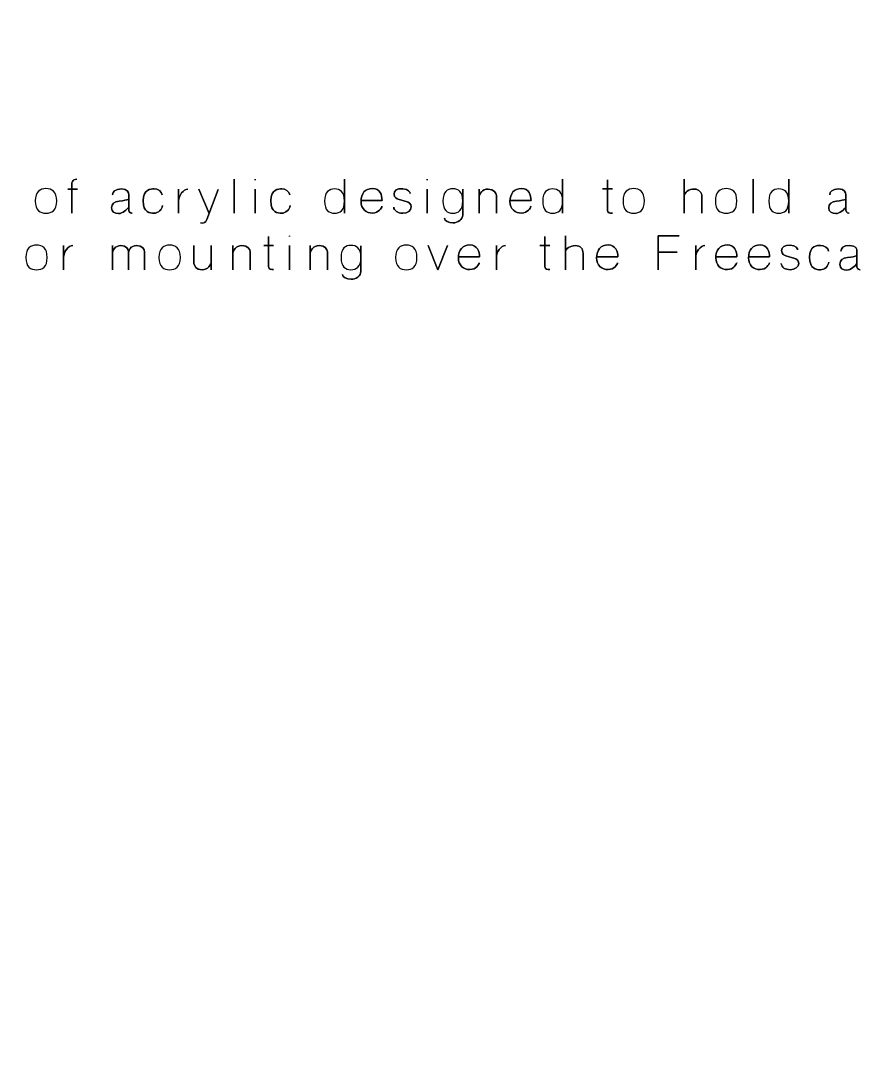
# Model space of a CAD drawing. Extents: x 15 to 785, y -585 to -15.
# Drawn here: x 129.8 to 244.1, y -300 to -161.5 of the extents above; entities that cross this region are included whole.
import ezdxf

# ---------------------------------------------------------------- set-up
doc = ezdxf.new("R2010")
doc.units = 0
doc.header["$MEASUREMENT"] = 0
doc.layers.add('LAYER_1', color=7, linetype='CONTINUOUS')

# ---------------------------------------------------------------- blocks, each defined once
blk = doc.blocks.new('BLOCK_2')
at = {"layer": 'LAYER_1', "color": 250}
blk.add_open_spline([(785, -570), (785, -578.28), (778.28, -585), (770, -585), (770, -585), (30, -585), (30, -585), (21.72, -585), (15, -578.28), (15, -570), (15, -570), (15, -30), (15, -30), (15, -21.72), (21.72, -15), (30, -15), (30, -15), (770, -15), (770, -15), (778.28, -15), (785, -21.72), (785, -30), (785, -30), (785, -570), (785, -570)], degree=3, knots=[0, 0, 0, 0, 1, 1, 1, 2, 2, 2, 3, 3, 3, 4, 4, 4, 5, 5, 5, 6, 6, 6, 7, 7, 7, 8, 8, 8, 8], dxfattribs=at)
blk = doc.blocks.new('BLOCK_5')
at = {"layer": 'LAYER_1', "color": 250}
for points, knots in [([(131.78, -185.84), (131.78, -184.56), (132.43, -184.18), (133.22, -184.18), (134.01, -184.18), (134.66, -184.56), (134.66, -185.84), (134.66, -187.13), (134.01, -187.5), (133.22, -187.5), (132.43, -187.5), (131.78, -187.13), (131.78, -185.84)], [0, 0, 0, 0, 1, 1, 1, 2, 2, 2, 3, 3, 3, 4, 4, 4, 4]), ([(131.78, -185.84), (131.78, -184.56), (132.43, -184.18), (133.22, -184.18), (134.01, -184.18), (134.66, -184.56), (134.66, -185.84), (134.66, -187.13), (134.01, -187.5), (133.22, -187.5), (132.43, -187.5), (131.78, -187.13), (131.78, -185.84)], [0, 0, 0, 0, 1, 1, 1, 2, 2, 2, 3, 3, 3, 4, 4, 4, 4]), ([(136.69, -187.5), (136.69, -187.5), (136.69, -184.24), (136.69, -184.24), (136.69, -183.32), (136.69, -182.92), (137.4, -182.92), (136.69, -182.92), (136.69, -183.32), (136.69, -184.24), (136.69, -184.24), (136.69, -187.5), (136.69, -187.5)], [0, 0, 0, 0, 1, 1, 1, 2, 2, 2, 3, 3, 3, 4, 4, 4, 4]), ([(158.62, -187.5), (158.62, -187.5), (158.62, -182.92), (158.62, -182.92), (158.62, -182.92), (158.62, -187.5), (158.62, -187.5)], [0, 0, 0, 0, 1, 1, 1, 2, 2, 2, 2]), ([(161.43, -183.03), (161.43, -183.03), (161.43, -182.92), (161.43, -182.92), (161.43, -182.92), (161.43, -183.03), (161.43, -183.03)], [0, 0, 0, 0, 1, 1, 1, 2, 2, 2, 2]), ([(173.49, -182.91), (173.49, -182.91), (173.49, -187.5), (173.49, -187.5), (173.49, -187.5), (173.49, -182.91), (173.49, -182.91)], [0, 0, 0, 0, 1, 1, 1, 2, 2, 2, 2]), ([(175.71, -185.76), (175.71, -185.76), (178.55, -185.76), (178.55, -185.76), (178.55, -185.06), (178.27, -184.16), (177.26, -184.16), (176.26, -184.16), (175.71, -184.84), (175.71, -185.89), (175.71, -186.94), (176.42, -187.5), (177.26, -187.48), (178.11, -187.45), (178.48, -186.79), (178.53, -186.56), (178.48, -186.79), (178.11, -187.45), (177.26, -187.48), (176.42, -187.5), (175.71, -186.94), (175.71, -185.89), (175.71, -184.84), (176.26, -184.16), (177.26, -184.16), (178.27, -184.16), (178.55, -185.06), (178.55, -185.76), (178.55, -185.76), (175.71, -185.76), (175.71, -185.76)], [0, 0, 0, 0, 1, 1, 1, 2, 2, 2, 3, 3, 3, 4, 4, 4, 5, 5, 5, 6, 6, 6, 7, 7, 7, 8, 8, 8, 9, 9, 9, 10, 10, 10, 10]), ([(181.33, -184.19), (180.53, -184.17), (180.16, -184.43), (180.16, -184.92), (180.16, -185.41), (180.58, -185.57), (180.73, -185.61), (180.73, -185.61), (181.93, -185.97), (181.93, -185.97), (182.09, -186), (182.47, -186.18), (182.47, -186.65), (182.47, -187.12), (181.97, -187.5), (181.33, -187.5), (180.7, -187.5), (180.12, -187.17), (180.12, -186.67), (180.12, -187.17), (180.7, -187.5), (181.33, -187.5), (181.97, -187.5), (182.47, -187.12), (182.47, -186.65), (182.47, -186.18), (182.09, -186), (181.93, -185.97), (181.93, -185.97), (180.73, -185.61), (180.73, -185.61), (180.58, -185.57), (180.16, -185.41), (180.16, -184.92), (180.16, -184.43), (180.53, -184.17), (181.33, -184.19), (182.13, -184.23), (182.34, -184.67), (182.33, -184.83), (182.34, -184.67), (182.13, -184.23), (181.33, -184.19)], [0, 0, 0, 0, 1, 1, 1, 2, 2, 2, 3, 3, 3, 4, 4, 4, 5, 5, 5, 6, 6, 6, 7, 7, 7, 8, 8, 8, 9, 9, 9, 10, 10, 10, 11, 11, 11, 12, 12, 12, 13, 13, 13, 14, 14, 14, 14]), ([(184.64, -183.03), (184.64, -183.03), (184.64, -182.92), (184.64, -182.92), (184.64, -182.92), (184.64, -183.03), (184.64, -183.03)], [0, 0, 0, 0, 1, 1, 1, 2, 2, 2, 2]), ([(195.8, -185.76), (195.8, -185.76), (198.64, -185.76), (198.64, -185.76), (198.64, -185.06), (198.36, -184.16), (197.35, -184.16), (196.35, -184.16), (195.8, -184.84), (195.8, -185.89), (195.8, -186.94), (196.51, -187.5), (197.35, -187.48), (198.2, -187.45), (198.57, -186.79), (198.62, -186.56), (198.57, -186.79), (198.2, -187.45), (197.35, -187.48), (196.51, -187.5), (195.8, -186.94), (195.8, -185.89), (195.8, -184.84), (196.35, -184.16), (197.35, -184.16), (198.36, -184.16), (198.64, -185.06), (198.64, -185.76), (198.64, -185.76), (195.8, -185.76), (195.8, -185.76)], [0, 0, 0, 0, 1, 1, 1, 2, 2, 2, 3, 3, 3, 4, 4, 4, 5, 5, 5, 6, 6, 6, 7, 7, 7, 8, 8, 8, 9, 9, 9, 10, 10, 10, 10]), ([(202.9, -182.91), (202.9, -182.91), (202.9, -187.5), (202.9, -187.5), (202.9, -187.5), (202.9, -182.91), (202.9, -182.91)], [0, 0, 0, 0, 1, 1, 1, 2, 2, 2, 2]), ([(209.61, -187.47), (209.3, -187.49), (208.96, -187.5), (208.96, -187.08), (208.96, -186.65), (208.96, -183.01), (208.96, -183.01), (208.96, -183.01), (208.96, -186.65), (208.96, -187.08), (208.96, -187.5), (209.3, -187.49), (209.61, -187.47)], [0, 0, 0, 0, 1, 1, 1, 2, 2, 2, 3, 3, 3, 4, 4, 4, 4]), ([(211.05, -185.84), (211.05, -184.56), (211.7, -184.18), (212.49, -184.18), (213.29, -184.18), (213.93, -184.56), (213.93, -185.84), (213.93, -187.13), (213.29, -187.5), (212.49, -187.5), (211.7, -187.5), (211.05, -187.13), (211.05, -185.84)], [0, 0, 0, 0, 1, 1, 1, 2, 2, 2, 3, 3, 3, 4, 4, 4, 4]), ([(211.05, -185.84), (211.05, -184.56), (211.7, -184.18), (212.49, -184.18), (213.29, -184.18), (213.93, -184.56), (213.93, -185.84), (213.93, -187.13), (213.29, -187.5), (212.49, -187.5), (211.7, -187.5), (211.05, -187.13), (211.05, -185.84)], [0, 0, 0, 0, 1, 1, 1, 2, 2, 2, 3, 3, 3, 4, 4, 4, 4]), ([(219.3, -187.5), (219.3, -187.5), (219.3, -182.92), (219.3, -182.92), (219.3, -182.92), (219.3, -187.5), (219.3, -187.5)], [0, 0, 0, 0, 1, 1, 1, 2, 2, 2, 2]), ([(223.51, -185.84), (223.51, -184.56), (224.17, -184.18), (224.96, -184.18), (225.75, -184.18), (226.4, -184.56), (226.4, -185.84), (226.4, -187.13), (225.75, -187.5), (224.96, -187.5), (224.17, -187.5), (223.51, -187.13), (223.51, -185.84)], [0, 0, 0, 0, 1, 1, 1, 2, 2, 2, 3, 3, 3, 4, 4, 4, 4]), ([(223.51, -185.84), (223.51, -184.56), (224.17, -184.18), (224.96, -184.18), (225.75, -184.18), (226.4, -184.56), (226.4, -185.84), (226.4, -187.13), (225.75, -187.5), (224.96, -187.5), (224.17, -187.5), (223.51, -187.13), (223.51, -185.84)], [0, 0, 0, 0, 1, 1, 1, 2, 2, 2, 3, 3, 3, 4, 4, 4, 4]), ([(228.59, -187.5), (228.59, -187.5), (228.59, -182.92), (228.59, -182.92), (228.59, -182.92), (228.59, -187.5), (228.59, -187.5)], [0, 0, 0, 0, 1, 1, 1, 2, 2, 2, 2]), ([(233.4, -182.91), (233.4, -182.91), (233.4, -187.5), (233.4, -187.5), (233.4, -187.5), (233.4, -182.91), (233.4, -182.91)], [0, 0, 0, 0, 1, 1, 1, 2, 2, 2, 2]), ([(136.17, -184.24), (136.17, -184.24), (137.46, -184.24), (137.46, -184.24), (137.46, -184.24), (136.17, -184.24), (136.17, -184.24)], [0, 0, 0, 0, 1, 1, 1, 2, 2, 2, 2]), ([(144.38, -187.09), (144.38, -187.09), (144.38, -185), (144.38, -185), (144.38, -184.73), (144.24, -184.23), (143.39, -184.23), (142.53, -184.23), (142.21, -184.61), (142.21, -185.01), (142.21, -184.61), (142.53, -184.23), (143.39, -184.23), (144.24, -184.23), (144.38, -184.73), (144.38, -185), (144.38, -185), (144.38, -187.09), (144.38, -187.09), (144.38, -187.47), (144.83, -187.5), (144.83, -187.5), (144.83, -187.5), (144.38, -187.47), (144.38, -187.09)], [0, 0, 0, 0, 1, 1, 1, 2, 2, 2, 3, 3, 3, 4, 4, 4, 5, 5, 5, 6, 6, 6, 7, 7, 7, 8, 8, 8, 8]), ([(147.79, -187.5), (147.25, -187.5), (146.33, -187.41), (146.33, -185.82), (146.33, -184.23), (147.36, -184.21), (147.81, -184.21), (148.26, -184.21), (148.86, -184.56), (148.9, -185.01), (148.86, -184.56), (148.26, -184.21), (147.81, -184.21), (147.36, -184.21), (146.33, -184.23), (146.33, -185.82), (146.33, -187.41), (147.25, -187.5), (147.79, -187.5), (148.33, -187.5), (148.9, -187), (148.92, -186.47), (148.9, -187), (148.33, -187.5), (147.79, -187.5)], [0, 0, 0, 0, 1, 1, 1, 2, 2, 2, 3, 3, 3, 4, 4, 4, 5, 5, 5, 6, 6, 6, 7, 7, 7, 8, 8, 8, 8]), ([(151.11, -185.84), (151.09, -185.11), (151.77, -184.24), (152.36, -184.24), (151.77, -184.24), (151.09, -185.11), (151.11, -185.84)], [0, 0, 0, 0, 1, 1, 1, 2, 2, 2, 2]), ([(151.11, -187.5), (151.11, -187.5), (151.11, -184.24), (151.11, -184.24), (151.11, -184.24), (151.11, -187.5), (151.11, -187.5)], [0, 0, 0, 0, 1, 1, 1, 2, 2, 2, 2]), ([(153.82, -184.26), (153.82, -184.26), (155.23, -187.52), (155.23, -187.52), (155.23, -187.52), (153.82, -184.26), (153.82, -184.26)], [0, 0, 0, 0, 1, 1, 1, 2, 2, 2, 2]), ([(154.06, -188.81), (154.48, -188.94), (154.79, -188.72), (154.92, -188.36), (154.92, -188.36), (156.43, -184.29), (156.43, -184.29), (156.43, -184.29), (154.92, -188.36), (154.92, -188.36), (154.79, -188.72), (154.48, -188.94), (154.06, -188.81)], [0, 0, 0, 0, 1, 1, 1, 2, 2, 2, 3, 3, 3, 4, 4, 4, 4]), ([(161.43, -187.5), (161.43, -187.5), (161.43, -184.24), (161.43, -184.24), (161.43, -184.24), (161.43, -187.51), (161.43, -187.5)], [0, 0, 0, 0, 1, 1, 1, 2, 2, 2, 2]), ([(165, -187.5), (164.47, -187.5), (163.55, -187.41), (163.55, -185.82), (163.55, -184.23), (164.57, -184.21), (165.03, -184.21), (165.48, -184.21), (166.07, -184.56), (166.11, -185.01), (166.07, -184.56), (165.48, -184.21), (165.03, -184.21), (164.57, -184.21), (163.55, -184.23), (163.55, -185.82), (163.55, -187.41), (164.47, -187.5), (165, -187.5), (165.54, -187.5), (166.11, -187), (166.13, -186.47), (166.11, -187), (165.54, -187.5), (165, -187.5)], [0, 0, 0, 0, 1, 1, 1, 2, 2, 2, 3, 3, 3, 4, 4, 4, 5, 5, 5, 6, 6, 6, 7, 7, 7, 8, 8, 8, 8]), ([(172.14, -184.23), (172.87, -184.23), (173.48, -184.59), (173.48, -185.86), (173.48, -187.13), (172.87, -187.5), (172.14, -187.5), (171.4, -187.5), (170.8, -187.13), (170.8, -185.86), (170.8, -184.59), (171.4, -184.23), (172.14, -184.23)], [0, 0, 0, 0, 1, 1, 1, 2, 2, 2, 3, 3, 3, 4, 4, 4, 4]), ([(172.14, -184.23), (172.87, -184.23), (173.48, -184.59), (173.48, -185.86), (173.48, -187.13), (172.87, -187.5), (172.14, -187.5), (171.4, -187.5), (170.8, -187.13), (170.8, -185.86), (170.8, -184.59), (171.4, -184.23), (172.14, -184.23)], [0, 0, 0, 0, 1, 1, 1, 2, 2, 2, 3, 3, 3, 4, 4, 4, 4]), ([(184.64, -187.5), (184.64, -187.5), (184.64, -184.24), (184.64, -184.24), (184.64, -184.24), (184.64, -187.51), (184.64, -187.5)], [0, 0, 0, 0, 1, 1, 1, 2, 2, 2, 2]), ([(188.09, -184.21), (188.83, -184.21), (189.44, -184.58), (189.44, -185.85), (189.44, -187.12), (188.83, -187.49), (188.09, -187.49), (187.36, -187.49), (186.75, -187.12), (186.75, -185.85), (186.75, -184.58), (187.36, -184.21), (188.09, -184.21)], [0, 0, 0, 0, 1, 1, 1, 2, 2, 2, 3, 3, 3, 4, 4, 4, 4]), ([(188.09, -184.21), (188.83, -184.21), (189.44, -184.58), (189.44, -185.85), (189.44, -187.12), (188.83, -187.49), (188.09, -187.49), (187.36, -187.49), (186.75, -187.12), (186.75, -185.85), (186.75, -184.58), (187.36, -184.21), (188.09, -184.21)], [0, 0, 0, 0, 1, 1, 1, 2, 2, 2, 3, 3, 3, 4, 4, 4, 4]), ([(186.95, -188.16), (187.01, -188.54), (187.48, -188.76), (188.11, -188.79), (188.76, -188.81), (189.44, -188.33), (189.44, -187.74), (189.44, -187.14), (189.44, -184.26), (189.44, -184.26), (189.44, -184.26), (189.44, -187.14), (189.44, -187.74), (189.44, -188.33), (188.76, -188.81), (188.11, -188.79), (187.48, -188.76), (187.01, -188.54), (186.95, -188.16)], [0, 0, 0, 0, 1, 1, 1, 2, 2, 2, 3, 3, 3, 4, 4, 4, 5, 5, 5, 6, 6, 6, 6]), ([(193.96, -185.09), (193.96, -184.8), (193.67, -184.25), (192.86, -184.24), (192.05, -184.24), (191.63, -184.87), (191.63, -185.45), (191.63, -184.87), (192.05, -184.24), (192.86, -184.24), (193.67, -184.25), (193.96, -184.8), (193.96, -185.09), (193.96, -185.38), (193.96, -187.5), (193.96, -187.5), (193.96, -187.5), (193.96, -185.38), (193.96, -185.09)], [0, 0, 0, 0, 1, 1, 1, 2, 2, 2, 3, 3, 3, 4, 4, 4, 5, 5, 5, 6, 6, 6, 6]), ([(191.63, -184.24), (191.63, -184.24), (191.63, -187.5), (191.63, -187.5), (191.63, -187.5), (191.63, -184.24), (191.63, -184.24)], [0, 0, 0, 0, 1, 1, 1, 2, 2, 2, 2]), ([(201.55, -184.23), (202.29, -184.23), (202.9, -184.59), (202.9, -185.86), (202.9, -187.13), (202.29, -187.5), (201.55, -187.5), (200.81, -187.5), (200.21, -187.13), (200.21, -185.86), (200.21, -184.59), (200.81, -184.23), (201.55, -184.23)], [0, 0, 0, 0, 1, 1, 1, 2, 2, 2, 3, 3, 3, 4, 4, 4, 4]), ([(201.55, -184.23), (202.29, -184.23), (202.9, -184.59), (202.9, -185.86), (202.9, -187.13), (202.29, -187.5), (201.55, -187.5), (200.81, -187.5), (200.21, -187.13), (200.21, -185.86), (200.21, -184.59), (200.81, -184.23), (201.55, -184.23)], [0, 0, 0, 0, 1, 1, 1, 2, 2, 2, 3, 3, 3, 4, 4, 4, 4]), ([(208.29, -184.21), (208.29, -184.21), (209.62, -184.21), (209.62, -184.21), (209.62, -184.21), (208.29, -184.21), (208.29, -184.21)], [0, 0, 0, 0, 1, 1, 1, 2, 2, 2, 2]), ([(221.68, -187.5), (221.68, -187.5), (221.68, -185.85), (221.68, -185.27), (221.68, -184.7), (221.33, -184.26), (220.65, -184.24), (219.96, -184.23), (219.3, -184.65), (219.3, -185.2), (219.3, -184.65), (219.96, -184.23), (220.65, -184.24), (221.33, -184.26), (221.68, -184.7), (221.68, -185.27), (221.68, -185.85), (221.68, -187.5), (221.68, -187.5)], [0, 0, 0, 0, 1, 1, 1, 2, 2, 2, 3, 3, 3, 4, 4, 4, 5, 5, 5, 6, 6, 6, 6]), ([(232.05, -184.23), (232.79, -184.23), (233.4, -184.59), (233.4, -185.86), (233.4, -187.13), (232.79, -187.5), (232.05, -187.5), (231.31, -187.5), (230.71, -187.13), (230.71, -185.86), (230.71, -184.59), (231.31, -184.23), (232.05, -184.23)], [0, 0, 0, 0, 1, 1, 1, 2, 2, 2, 3, 3, 3, 4, 4, 4, 4]), ([(232.05, -184.23), (232.79, -184.23), (233.4, -184.59), (233.4, -185.86), (233.4, -187.13), (232.79, -187.5), (232.05, -187.5), (231.31, -187.5), (230.71, -187.13), (230.71, -185.86), (230.71, -184.59), (231.31, -184.23), (232.05, -184.23)], [0, 0, 0, 0, 1, 1, 1, 2, 2, 2, 3, 3, 3, 4, 4, 4, 4]), ([(241.1, -187.09), (241.1, -187.09), (241.1, -185), (241.1, -185), (241.1, -184.73), (240.97, -184.23), (240.11, -184.23), (239.26, -184.23), (238.94, -184.61), (238.94, -185.01), (238.94, -184.61), (239.26, -184.23), (240.11, -184.23), (240.97, -184.23), (241.1, -184.73), (241.1, -185), (241.1, -185), (241.1, -187.09), (241.1, -187.09), (241.1, -187.47), (241.56, -187.5), (241.56, -187.5), (241.56, -187.5), (241.1, -187.47), (241.1, -187.09)], [0, 0, 0, 0, 1, 1, 1, 2, 2, 2, 3, 3, 3, 4, 4, 4, 5, 5, 5, 6, 6, 6, 7, 7, 7, 8, 8, 8, 8]), ([(143.01, -187.54), (142.48, -187.52), (142.06, -187.36), (142.06, -186.77), (142.06, -186.18), (142.42, -185.93), (143.09, -185.87), (143.76, -185.81), (144.06, -185.71), (144.38, -185.62), (144.06, -185.71), (143.76, -185.81), (143.09, -185.87), (142.42, -185.93), (142.06, -186.18), (142.06, -186.77), (142.06, -187.36), (142.48, -187.52), (143.01, -187.54), (143.53, -187.56), (144.19, -186.94), (144.38, -186.67), (144.19, -186.94), (143.53, -187.56), (143.01, -187.54)], [0, 0, 0, 0, 1, 1, 1, 2, 2, 2, 3, 3, 3, 4, 4, 4, 5, 5, 5, 6, 6, 6, 7, 7, 7, 8, 8, 8, 8]), ([(239.74, -187.54), (239.21, -187.52), (238.79, -187.36), (238.79, -186.77), (238.79, -186.18), (239.15, -185.93), (239.82, -185.87), (240.49, -185.81), (240.79, -185.71), (241.1, -185.62), (240.79, -185.71), (240.49, -185.81), (239.82, -185.87), (239.15, -185.93), (238.79, -186.18), (238.79, -186.77), (238.79, -187.36), (239.21, -187.52), (239.74, -187.54), (240.26, -187.56), (240.91, -186.94), (241.1, -186.67), (240.91, -186.94), (240.26, -187.56), (239.74, -187.54)], [0, 0, 0, 0, 1, 1, 1, 2, 2, 2, 3, 3, 3, 4, 4, 4, 5, 5, 5, 6, 6, 6, 7, 7, 7, 8, 8, 8, 8]), ([(163.9, -195.09), (163.59, -195.11), (163.25, -195.12), (163.25, -194.7), (163.25, -194.27), (163.25, -190.63), (163.25, -190.63), (163.25, -190.63), (163.25, -194.27), (163.25, -194.7), (163.25, -195.12), (163.59, -195.11), (163.9, -195.09)], [0, 0, 0, 0, 1, 1, 1, 2, 2, 2, 3, 3, 3, 4, 4, 4, 4]), ([(166.04, -190.65), (166.04, -190.65), (166.04, -190.54), (166.04, -190.54), (166.04, -190.54), (166.04, -190.65), (166.04, -190.65)], [0, 0, 0, 0, 1, 1, 1, 2, 2, 2, 2]), ([(201.16, -195.09), (200.85, -195.11), (200.51, -195.12), (200.51, -194.7), (200.51, -194.27), (200.51, -190.63), (200.51, -190.63), (200.51, -190.63), (200.51, -194.27), (200.51, -194.7), (200.51, -195.12), (200.85, -195.11), (201.16, -195.09)], [0, 0, 0, 0, 1, 1, 1, 2, 2, 2, 3, 3, 3, 4, 4, 4, 4]), ([(203.28, -195.12), (203.28, -195.12), (203.28, -190.54), (203.28, -190.54), (203.28, -190.54), (203.28, -195.12), (203.28, -195.12)], [0, 0, 0, 0, 1, 1, 1, 2, 2, 2, 2]), ([(215.77, -195.12), (215.77, -195.12), (215.77, -190.54), (215.77, -190.54), (215.77, -190.54), (218.61, -190.54), (218.61, -190.54), (218.61, -190.54), (215.77, -190.54), (215.77, -190.54), (215.77, -190.54), (215.77, -195.12), (215.77, -195.12)], [0, 0, 0, 0, 1, 1, 1, 2, 2, 2, 3, 3, 3, 4, 4, 4, 4]), ([(130.5, -193.46), (130.5, -192.18), (131.15, -191.8), (131.94, -191.8), (132.74, -191.8), (133.38, -192.18), (133.38, -193.46), (133.38, -194.75), (132.74, -195.12), (131.94, -195.12), (131.15, -195.12), (130.5, -194.75), (130.5, -193.46)], [0, 0, 0, 0, 1, 1, 1, 2, 2, 2, 3, 3, 3, 4, 4, 4, 4]), ([(130.5, -193.46), (130.5, -192.18), (131.15, -191.8), (131.94, -191.8), (132.74, -191.8), (133.38, -192.18), (133.38, -193.46), (133.38, -194.75), (132.74, -195.12), (131.94, -195.12), (131.15, -195.12), (130.5, -194.75), (130.5, -193.46)], [0, 0, 0, 0, 1, 1, 1, 2, 2, 2, 3, 3, 3, 4, 4, 4, 4]), ([(135.6, -193.46), (135.58, -192.73), (136.25, -191.86), (136.84, -191.86), (136.25, -191.86), (135.58, -192.73), (135.6, -193.46)], [0, 0, 0, 0, 1, 1, 1, 2, 2, 2, 2]), ([(135.6, -195.12), (135.6, -195.12), (135.6, -191.86), (135.6, -191.86), (135.6, -191.86), (135.6, -195.12), (135.6, -195.12)], [0, 0, 0, 0, 1, 1, 1, 2, 2, 2, 2]), ([(144.33, -192.71), (144.33, -192.42), (144.14, -191.87), (143.33, -191.86), (142.53, -191.86), (142.17, -192.49), (142.17, -193.07), (142.17, -192.49), (142.53, -191.86), (143.33, -191.86), (144.14, -191.87), (144.33, -192.42), (144.33, -192.71), (144.33, -193), (144.33, -195.12), (144.33, -195.12), (144.33, -195.12), (144.33, -193), (144.33, -192.71)], [0, 0, 0, 0, 1, 1, 1, 2, 2, 2, 3, 3, 3, 4, 4, 4, 5, 5, 5, 6, 6, 6, 6]), ([(142.17, -191.86), (142.17, -191.86), (142.17, -195.12), (142.17, -195.12), (142.17, -195.12), (142.17, -191.86), (142.17, -191.86)], [0, 0, 0, 0, 1, 1, 1, 2, 2, 2, 2]), ([(146.52, -192.71), (146.52, -192.42), (146.24, -191.87), (145.43, -191.86), (144.62, -191.86), (144.33, -192.49), (144.33, -193.07), (144.33, -192.49), (144.62, -191.86), (145.43, -191.86), (146.24, -191.87), (146.52, -192.42), (146.52, -192.71), (146.52, -193), (146.52, -195.12), (146.52, -195.12), (146.52, -195.12), (146.52, -193), (146.52, -192.71)], [0, 0, 0, 0, 1, 1, 1, 2, 2, 2, 3, 3, 3, 4, 4, 4, 5, 5, 5, 6, 6, 6, 6]), ([(148.45, -193.46), (148.45, -192.18), (149.11, -191.8), (149.89, -191.8), (150.69, -191.8), (151.34, -192.18), (151.34, -193.46), (151.34, -194.75), (150.69, -195.12), (149.89, -195.12), (149.11, -195.12), (148.45, -194.75), (148.45, -193.46)], [0, 0, 0, 0, 1, 1, 1, 2, 2, 2, 3, 3, 3, 4, 4, 4, 4]), ([(148.45, -193.46), (148.45, -192.18), (149.11, -191.8), (149.89, -191.8), (150.69, -191.8), (151.34, -192.18), (151.34, -193.46), (151.34, -194.75), (150.69, -195.12), (149.89, -195.12), (149.11, -195.12), (148.45, -194.75), (148.45, -193.46)], [0, 0, 0, 0, 1, 1, 1, 2, 2, 2, 3, 3, 3, 4, 4, 4, 4]), ([(153.17, -191.85), (153.17, -191.85), (153.17, -193.98), (153.17, -194.27), (153.17, -194.56), (153.46, -195.11), (154.27, -195.12), (155.08, -195.12), (155.51, -194.49), (155.51, -193.91), (155.51, -194.49), (155.08, -195.12), (154.27, -195.12), (153.46, -195.11), (153.17, -194.56), (153.17, -194.27), (153.17, -193.98), (153.17, -191.85), (153.17, -191.85)], [0, 0, 0, 0, 1, 1, 1, 2, 2, 2, 3, 3, 3, 4, 4, 4, 5, 5, 5, 6, 6, 6, 6]), ([(155.51, -191.85), (155.51, -191.85), (155.51, -195.12), (155.51, -195.12), (155.51, -195.12), (155.51, -191.85), (155.51, -191.85)], [0, 0, 0, 0, 1, 1, 1, 2, 2, 2, 2]), ([(160.75, -195.12), (160.75, -195.12), (160.75, -193), (160.75, -192.71), (160.75, -192.42), (160.46, -191.87), (159.65, -191.86), (158.84, -191.86), (158.42, -192.49), (158.42, -193.07), (158.42, -192.49), (158.84, -191.86), (159.65, -191.86), (160.46, -191.87), (160.75, -192.42), (160.75, -192.71), (160.75, -193), (160.75, -195.12), (160.75, -195.12)], [0, 0, 0, 0, 1, 1, 1, 2, 2, 2, 3, 3, 3, 4, 4, 4, 5, 5, 5, 6, 6, 6, 6]), ([(158.42, -195.12), (158.42, -195.12), (158.42, -191.86), (158.42, -191.86), (158.42, -191.86), (158.42, -195.12), (158.42, -195.12)], [0, 0, 0, 0, 1, 1, 1, 2, 2, 2, 2]), ([(162.59, -191.83), (162.59, -191.83), (163.91, -191.83), (163.91, -191.83), (163.91, -191.83), (162.59, -191.83), (162.59, -191.83)], [0, 0, 0, 0, 1, 1, 1, 2, 2, 2, 2]), ([(166.04, -195.12), (166.04, -195.12), (166.04, -191.86), (166.04, -191.86), (166.04, -191.86), (166.04, -195.13), (166.04, -195.12)], [0, 0, 0, 0, 1, 1, 1, 2, 2, 2, 2]), ([(171.17, -195.12), (171.17, -195.12), (171.17, -193), (171.17, -192.71), (171.17, -192.42), (170.88, -191.87), (170.07, -191.86), (169.26, -191.86), (168.84, -192.49), (168.84, -193.07), (168.84, -192.49), (169.26, -191.86), (170.07, -191.86), (170.88, -191.87), (171.17, -192.42), (171.17, -192.71), (171.17, -193), (171.17, -195.12), (171.17, -195.12)], [0, 0, 0, 0, 1, 1, 1, 2, 2, 2, 3, 3, 3, 4, 4, 4, 5, 5, 5, 6, 6, 6, 6]), ([(168.84, -195.12), (168.84, -195.12), (168.84, -191.86), (168.84, -191.86), (168.84, -191.86), (168.84, -195.12), (168.84, -195.12)], [0, 0, 0, 0, 1, 1, 1, 2, 2, 2, 2]), ([(174.35, -191.83), (175.08, -191.83), (175.69, -192.2), (175.69, -193.47), (175.69, -194.74), (175.08, -195.11), (174.35, -195.11), (173.61, -195.11), (173.01, -194.74), (173.01, -193.47), (173.01, -192.2), (173.61, -191.83), (174.35, -191.83)], [0, 0, 0, 0, 1, 1, 1, 2, 2, 2, 3, 3, 3, 4, 4, 4, 4]), ([(174.35, -191.83), (175.08, -191.83), (175.69, -192.2), (175.69, -193.47), (175.69, -194.74), (175.08, -195.11), (174.35, -195.11), (173.61, -195.11), (173.01, -194.74), (173.01, -193.47), (173.01, -192.2), (173.61, -191.83), (174.35, -191.83)], [0, 0, 0, 0, 1, 1, 1, 2, 2, 2, 3, 3, 3, 4, 4, 4, 4]), ([(173.2, -195.78), (173.27, -196.16), (173.73, -196.38), (174.37, -196.41), (175.01, -196.43), (175.69, -195.95), (175.69, -195.36), (175.69, -194.76), (175.69, -191.88), (175.69, -191.88), (175.69, -191.88), (175.69, -194.76), (175.69, -195.36), (175.69, -195.95), (175.01, -196.43), (174.37, -196.41), (173.73, -196.38), (173.27, -196.16), (173.2, -195.78)], [0, 0, 0, 0, 1, 1, 1, 2, 2, 2, 3, 3, 3, 4, 4, 4, 5, 5, 5, 6, 6, 6, 6]), ([(180.37, -193.46), (180.37, -192.18), (181.02, -191.8), (181.81, -191.8), (182.6, -191.8), (183.25, -192.18), (183.25, -193.46), (183.25, -194.75), (182.6, -195.12), (181.81, -195.12), (181.02, -195.12), (180.37, -194.75), (180.37, -193.46)], [0, 0, 0, 0, 1, 1, 1, 2, 2, 2, 3, 3, 3, 4, 4, 4, 4]), ([(180.37, -193.46), (180.37, -192.18), (181.02, -191.8), (181.81, -191.8), (182.6, -191.8), (183.25, -192.18), (183.25, -193.46), (183.25, -194.75), (182.6, -195.12), (181.81, -195.12), (181.02, -195.12), (180.37, -194.75), (180.37, -193.46)], [0, 0, 0, 0, 1, 1, 1, 2, 2, 2, 3, 3, 3, 4, 4, 4, 4]), ([(186.05, -195.12), (186.05, -195.12), (184.76, -191.86), (184.76, -191.86), (184.76, -191.86), (186.05, -195.12), (186.05, -195.12), (186.05, -195.12), (187.35, -191.86), (187.35, -191.86), (187.35, -191.86), (186.05, -195.12), (186.05, -195.12)], [0, 0, 0, 0, 1, 1, 1, 2, 2, 2, 3, 3, 3, 4, 4, 4, 4]), ([(188.85, -193.38), (188.85, -193.38), (191.69, -193.38), (191.69, -193.38), (191.69, -192.68), (191.41, -191.78), (190.4, -191.78), (189.4, -191.78), (188.84, -192.46), (188.84, -193.51), (188.84, -194.56), (189.56, -195.12), (190.4, -195.1), (191.25, -195.07), (191.62, -194.41), (191.66, -194.18), (191.62, -194.41), (191.25, -195.07), (190.4, -195.1), (189.56, -195.12), (188.84, -194.56), (188.84, -193.51), (188.84, -192.46), (189.4, -191.78), (190.4, -191.78), (191.41, -191.78), (191.69, -192.68), (191.69, -193.38), (191.69, -193.38), (188.85, -193.38), (188.85, -193.38)], [0, 0, 0, 0, 1, 1, 1, 2, 2, 2, 3, 3, 3, 4, 4, 4, 5, 5, 5, 6, 6, 6, 7, 7, 7, 8, 8, 8, 9, 9, 9, 10, 10, 10, 10]), ([(193.96, -193.46), (193.94, -192.73), (194.62, -191.86), (195.21, -191.86), (194.62, -191.86), (193.94, -192.73), (193.96, -193.46)], [0, 0, 0, 0, 1, 1, 1, 2, 2, 2, 2]), ([(193.96, -195.12), (193.96, -195.12), (193.96, -191.86), (193.96, -191.86), (193.96, -191.86), (193.96, -195.12), (193.96, -195.12)], [0, 0, 0, 0, 1, 1, 1, 2, 2, 2, 2]), ([(199.84, -191.83), (199.84, -191.83), (201.17, -191.83), (201.17, -191.83), (201.17, -191.83), (199.84, -191.83), (199.84, -191.83)], [0, 0, 0, 0, 1, 1, 1, 2, 2, 2, 2]), ([(205.66, -195.12), (205.66, -195.12), (205.66, -193.47), (205.66, -192.89), (205.66, -192.32), (205.31, -191.88), (204.63, -191.86), (203.94, -191.85), (203.28, -192.27), (203.28, -192.82), (203.28, -192.27), (203.94, -191.85), (204.63, -191.86), (205.31, -191.88), (205.66, -192.32), (205.66, -192.89), (205.66, -193.47), (205.66, -195.12), (205.66, -195.12)], [0, 0, 0, 0, 1, 1, 1, 2, 2, 2, 3, 3, 3, 4, 4, 4, 5, 5, 5, 6, 6, 6, 6]), ([(207.5, -193.38), (207.5, -193.38), (210.34, -193.38), (210.34, -193.38), (210.34, -192.68), (210.06, -191.78), (209.05, -191.78), (208.05, -191.78), (207.49, -192.46), (207.49, -193.51), (207.49, -194.56), (208.2, -195.12), (209.05, -195.1), (209.9, -195.07), (210.27, -194.41), (210.31, -194.18), (210.27, -194.41), (209.9, -195.07), (209.05, -195.1), (208.2, -195.12), (207.49, -194.56), (207.49, -193.51), (207.49, -192.46), (208.05, -191.78), (209.05, -191.78), (210.06, -191.78), (210.34, -192.68), (210.34, -193.38), (210.34, -193.38), (207.5, -193.38), (207.5, -193.38)], [0, 0, 0, 0, 1, 1, 1, 2, 2, 2, 3, 3, 3, 4, 4, 4, 5, 5, 5, 6, 6, 6, 7, 7, 7, 8, 8, 8, 9, 9, 9, 10, 10, 10, 10]), ([(220.85, -193.46), (220.83, -192.73), (221.51, -191.86), (222.1, -191.86), (221.51, -191.86), (220.83, -192.73), (220.85, -193.46)], [0, 0, 0, 0, 1, 1, 1, 2, 2, 2, 2]), ([(220.85, -195.12), (220.85, -195.12), (220.85, -191.86), (220.85, -191.86), (220.85, -191.86), (220.85, -195.12), (220.85, -195.12)], [0, 0, 0, 0, 1, 1, 1, 2, 2, 2, 2]), ([(223.57, -193.38), (223.57, -193.38), (226.4, -193.38), (226.4, -193.38), (226.4, -192.68), (226.13, -191.78), (225.12, -191.78), (224.11, -191.78), (223.56, -192.46), (223.56, -193.51), (223.56, -194.56), (224.27, -195.12), (225.12, -195.1), (225.97, -195.07), (226.33, -194.41), (226.38, -194.18), (226.33, -194.41), (225.97, -195.07), (225.12, -195.1), (224.27, -195.12), (223.56, -194.56), (223.56, -193.51), (223.56, -192.46), (224.11, -191.78), (225.12, -191.78), (226.13, -191.78), (226.4, -192.68), (226.4, -193.38), (226.4, -193.38), (223.57, -193.38), (223.57, -193.38)], [0, 0, 0, 0, 1, 1, 1, 2, 2, 2, 3, 3, 3, 4, 4, 4, 5, 5, 5, 6, 6, 6, 7, 7, 7, 8, 8, 8, 9, 9, 9, 10, 10, 10, 10]), ([(227.98, -193.38), (227.98, -193.38), (230.82, -193.38), (230.82, -193.38), (230.82, -192.68), (230.54, -191.78), (229.53, -191.78), (228.52, -191.78), (227.97, -192.46), (227.97, -193.51), (227.97, -194.56), (228.68, -195.12), (229.53, -195.1), (230.38, -195.07), (230.75, -194.41), (230.79, -194.18), (230.75, -194.41), (230.38, -195.07), (229.53, -195.1), (228.68, -195.12), (227.97, -194.56), (227.97, -193.51), (227.97, -192.46), (228.52, -191.78), (229.53, -191.78), (230.54, -191.78), (230.82, -192.68), (230.82, -193.38), (230.82, -193.38), (227.98, -193.38), (227.98, -193.38)], [0, 0, 0, 0, 1, 1, 1, 2, 2, 2, 3, 3, 3, 4, 4, 4, 5, 5, 5, 6, 6, 6, 7, 7, 7, 8, 8, 8, 9, 9, 9, 10, 10, 10, 10]), ([(234.6, -192.45), (234.61, -192.29), (234.4, -191.85), (233.6, -191.81), (232.8, -191.79), (232.43, -192.05), (232.43, -192.54), (232.43, -193.03), (232.84, -193.19), (233, -193.23), (233, -193.23), (234.2, -193.59), (234.2, -193.59), (234.35, -193.62), (234.74, -193.8), (234.74, -194.27), (234.74, -194.74), (234.23, -195.12), (233.6, -195.12), (232.96, -195.12), (232.39, -194.79), (232.39, -194.29), (232.39, -194.79), (232.96, -195.12), (233.6, -195.12), (234.23, -195.12), (234.74, -194.74), (234.74, -194.27), (234.74, -193.8), (234.35, -193.62), (234.2, -193.59), (234.2, -193.59), (233, -193.23), (233, -193.23), (232.84, -193.19), (232.43, -193.03), (232.43, -192.54), (232.43, -192.05), (232.8, -191.79), (233.6, -191.81), (234.4, -191.85), (234.61, -192.29), (234.6, -192.45)], [0, 0, 0, 0, 1, 1, 1, 2, 2, 2, 3, 3, 3, 4, 4, 4, 5, 5, 5, 6, 6, 6, 7, 7, 7, 8, 8, 8, 9, 9, 9, 10, 10, 10, 11, 11, 11, 12, 12, 12, 13, 13, 13, 14, 14, 14, 14]), ([(237.67, -195.12), (237.14, -195.12), (236.21, -195.03), (236.21, -193.44), (236.21, -191.85), (237.24, -191.83), (237.69, -191.83), (238.15, -191.83), (238.74, -192.18), (238.78, -192.63), (238.74, -192.18), (238.15, -191.83), (237.69, -191.83), (237.24, -191.83), (236.21, -191.85), (236.21, -193.44), (236.21, -195.03), (237.14, -195.12), (237.67, -195.12), (238.21, -195.12), (238.78, -194.62), (238.8, -194.09), (238.78, -194.62), (238.21, -195.12), (237.67, -195.12)], [0, 0, 0, 0, 1, 1, 1, 2, 2, 2, 3, 3, 3, 4, 4, 4, 5, 5, 5, 6, 6, 6, 7, 7, 7, 8, 8, 8, 8]), ([(242.6, -194.71), (242.6, -194.71), (242.6, -192.62), (242.6, -192.62), (242.6, -192.35), (242.47, -191.85), (241.61, -191.85), (240.75, -191.85), (240.44, -192.23), (240.44, -192.63), (240.44, -192.23), (240.75, -191.85), (241.61, -191.85), (242.47, -191.85), (242.6, -192.35), (242.6, -192.62), (242.6, -192.62), (242.6, -194.71), (242.6, -194.71), (242.6, -195.09), (243.05, -195.12), (243.05, -195.12), (243.05, -195.12), (242.6, -195.09), (242.6, -194.71)], [0, 0, 0, 0, 1, 1, 1, 2, 2, 2, 3, 3, 3, 4, 4, 4, 5, 5, 5, 6, 6, 6, 7, 7, 7, 8, 8, 8, 8]), ([(218.35, -192.77), (218.35, -192.77), (215.77, -192.77), (215.77, -192.77), (215.77, -192.77), (218.35, -192.77), (218.35, -192.77)], [0, 0, 0, 0, 1, 1, 1, 2, 2, 2, 2]), ([(241.24, -195.16), (240.71, -195.14), (240.29, -194.98), (240.29, -194.39), (240.29, -193.8), (240.65, -193.55), (241.32, -193.49), (241.99, -193.43), (242.29, -193.33), (242.6, -193.24), (242.29, -193.33), (241.99, -193.43), (241.32, -193.49), (240.65, -193.55), (240.29, -193.8), (240.29, -194.39), (240.29, -194.98), (240.71, -195.14), (241.24, -195.16), (241.76, -195.18), (242.41, -194.56), (242.6, -194.29), (242.41, -194.56), (241.76, -195.18), (241.24, -195.16)], [0, 0, 0, 0, 1, 1, 1, 2, 2, 2, 3, 3, 3, 4, 4, 4, 5, 5, 5, 6, 6, 6, 7, 7, 7, 8, 8, 8, 8])]:
    blk.add_open_spline(points, degree=3, knots=knots, dxfattribs=at)

msp = doc.modelspace()

# ---------------------------------------------------------------- block references
at = {"layer": 'LAYER_1'}
for name in ['BLOCK_2', 'BLOCK_5']:
    msp.add_blockref(name, (0, 0), dxfattribs=at)

doc.saveas('drawing.dxf')
